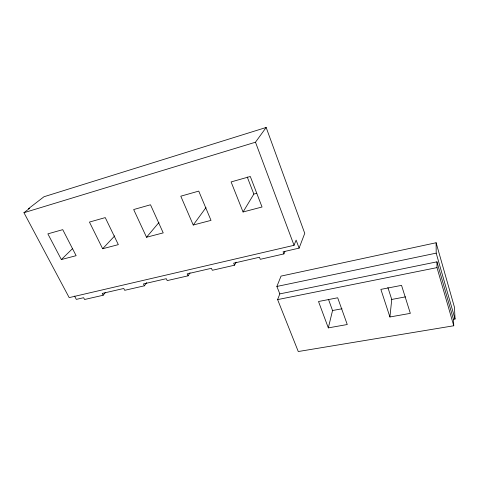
<?xml version="1.0" encoding="UTF-8"?>
<svg xmlns="http://www.w3.org/2000/svg" width="479" height="479" viewBox="0 0 479 479"><rect width="100%" height="100%" fill="white"/><g stroke="black" fill="none" stroke-linecap="round" stroke-linejoin="round"><path stroke-width="0.72" d="M389.924 316.972L380.865 289.382L401.54 285.364L410.341 313.356L389.924 316.972L391.744 299.447L387.876 287.49M328.319 327.881L318.511 301.507L337.677 297.782L347.263 324.528L328.319 327.881L332.552 310.53L328.516 299.465M299.1 248.128L304.752 233.345L266.156 127.468L43.978 196.743L28.405 208.754L29.494 208.425L23.95 212.706L69.18 297.615L294.04 245.308L296.124 240.105L299.1 248.128L283.095 251.81L283.897 253.912L260.289 259.313L259.462 257.247L233.644 263.187L234.488 265.21L212.317 270.282L211.455 268.294L187.187 273.88L188.061 275.826L167.195 280.598L166.309 278.682L143.455 283.939L144.359 285.819L124.69 290.322L123.774 288.472L102.213 293.429L103.141 295.25L84.567 299.495L83.627 297.71L76.317 299.393L74.568 296.082M277.61 299.603L279.82 293.89L276.88 286.454L281.041 276.102L436.118 242.745L454.451 307.237L455.05 319.056L453.457 319.325L453.757 325.768L298.267 351.532L277.61 299.603L436.998 267.617L436.944 261.833L279.82 293.89M283.897 253.912L284.927 251.463M234.488 265.21L236.141 262.151M243.051 211.981L262.043 207.006L250.301 176.488L231.1 181.93L243.051 211.981L253.852 194.085L256.732 193.3M188.061 275.826L190.037 272.773M23.95 212.706L255.487 142.209L266.156 127.468M193.235 225.022L211.017 220.37L198.743 191.103L180.787 196.192L193.235 225.022L206.006 207.557M144.359 285.819L146.73 282.628M103.141 295.25L105.332 292.597M146.532 237.255L163.219 232.884L150.496 204.773L133.671 209.545L146.532 237.255L158.968 222.472M102.65 248.739L118.337 244.631L105.254 217.598L89.447 222.076L102.65 248.739L114.756 235.848M61.348 259.552L76.125 255.684L62.737 229.651L47.87 233.866L61.348 259.552L72.598 248.577M276.88 286.454L436.195 253.14L436.118 242.745M332.552 310.53L342.024 308.757M391.744 299.447L405.521 296.866M247.26 177.038L253.852 194.085M255.487 142.209L294.04 245.308M436.998 267.617L453.757 325.768M436.195 253.14L455.05 319.056M436.944 261.833L453.457 319.325"/></g></svg>
